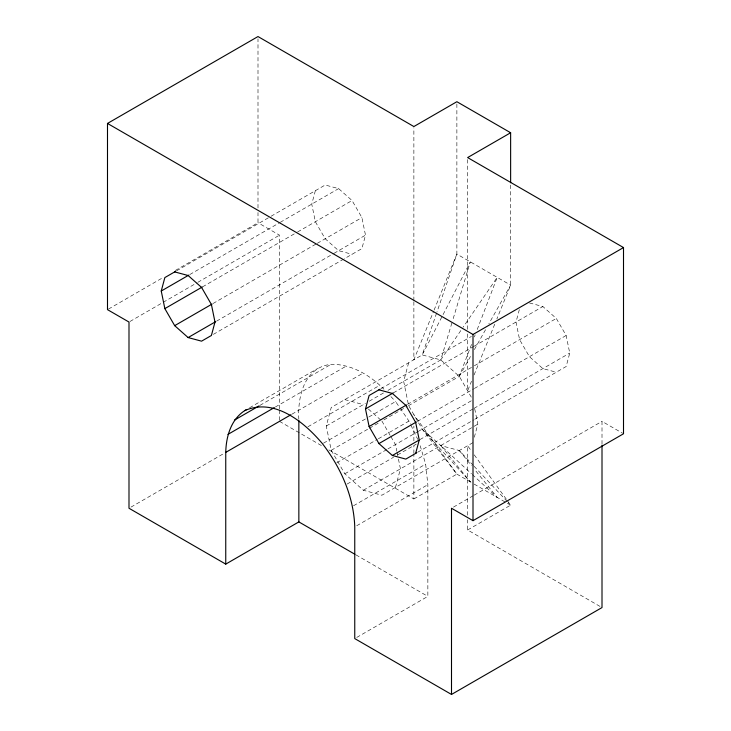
<?xml version="1.0" encoding="UTF-8"?>
<svg xmlns="http://www.w3.org/2000/svg" width="731" height="731" viewBox="0 0 731 731"><rect width="100%" height="100%" fill="white"/><g stroke="black" fill="none" stroke-linecap="round" stroke-linejoin="round"><path stroke-width="0.55" stroke-dasharray="3.65 2.74" d="M175.367 270.452L257.997 222.745L257.997 212.529M257.997 207.988L257.997 38.825M279.498 420.224L279.498 410.009M279.498 408.876L279.498 235.163L257.997 222.745M298.851 419.311C297.444 396.668 304.288 367.309 331.097 364.303C351.437 364.029 370.023 375.14 383.93 389.23M328.904 449.885L413.874 498.944L413.874 454.545M413.874 453.403L413.874 445.435M413.874 440.875L413.874 426.082M413.874 301.739L413.874 359.753L433.657 311.15M413.874 300.596L413.874 127.678M356.728 637.45L427.854 596.386L427.854 484.671L425.652 464.121L419.85 444.603M456.875 103.994L456.875 254.096L436.964 312.027M600.023 606.419L467.63 529.975L467.63 519.732M467.63 515.172L467.63 445.727L471.596 451.21M467.63 333.912L467.63 390.793L471.495 381.28M467.63 329.361L467.63 158.718M510.631 185.062L510.631 285.127L496.87 318.935M602.006 444.064L602.006 421.358L622.529 433.209M315.353 190.69L311.753 204.132L315.353 221.721L325.185 238.763L338.627 250.678L352.059 254.278M271.082 216.248L325.185 185.016L338.627 188.616L352.059 200.532L361.9 217.564L365.5 235.163L361.9 248.604L344.191 258.82M472.875 442.694L381.893 495.225L363.353 490.254L344.804 473.807L331.234 450.296L326.264 426.018L331.234 407.469L422.207 354.946L470.316 261.853L452.58 320.69M408.629 362.786L403.667 381.326L408.629 405.614L422.207 429.124L456.875 474.117L473.195 483.538M395.471 487.385L400.442 468.836L397.956 456.701M474.328 437.239L477.836 424.154L474.227 406.491M519.33 309.652L516.004 322.051L519.604 339.65L529.436 356.691L542.877 368.607L556.318 372.207M529.436 302.936L542.877 306.536L556.318 318.451L566.15 335.492L569.751 353.082L566.15 366.523L474.675 419.338M387.987 390.381L440.747 359.917L452.251 321.777M436.59 313.106L422.207 354.946L440.747 359.917L459.296 376.355L471.294 397.143M408.346 405.769L459.296 376.355L471.522 344.429M474.373 336.973L475.187 334.844M477.224 329.526L497.19 277.369L463.198 327.086M434.086 310.09L456.875 254.096L510.631 285.127L488.865 323.796M474.081 374.939L495.143 323.166M459.296 376.355L471.568 354.544M474.364 349.582L486.078 328.758M440.747 359.917L462.559 328.018M108.48 309.076L163.561 277.268M176.655 270.772L270.105 216.815M189.777 274.554L279.607 222.69M280.275 222.306L338.627 188.616M129.981 321.485L196.867 282.87M197.854 282.303L279.498 235.163M202.542 286.854L296.978 232.33M297.645 231.946L352.059 200.532M213.05 303.502L316.651 243.688M317.318 243.304L361.9 217.564M216.65 321.101L333.711 253.52M334.021 253.337L365.5 235.163M213.361 334.359L343.214 259.386M249.582 407.779L317.738 368.433M259.971 405.367L331.097 364.303M275.359 407.012L346.658 365.847M130.968 507.122L224.417 453.165M291.934 414.185L363.353 372.947M307.934 426.758L380.047 385.127M380.906 388.691L471.404 336.443M326.264 426.018L365.454 403.384M369.228 401.209L384.067 392.638M393.36 392.858L473.706 346.476M474.017 346.293L542.877 306.536M323.486 443.178L367.94 417.511M368.927 416.944L395.599 401.547L399.418 407.13M407.469 404.389L473.688 366.158M474.355 365.774L556.318 318.451M331.234 450.296L368.461 428.805M369.438 428.238L380.221 422.015M383.857 419.914L407.368 406.335M336.845 462.732L377.351 439.349M378.338 438.774L408.958 421.093L410.42 424.144M417.3 421.431L473.688 388.874M474.355 388.49L566.15 335.492M344.804 473.807L386.937 449.483M387.914 448.916L418.004 431.546M418.287 431.381L472.875 399.875M419.914 439.596L473.35 408.739M474.017 408.355L569.751 353.082M347.097 484.068L393.525 457.268M397.481 454.984L416.25 444.146M417.62 452.279L473.688 419.905M363.353 490.254L477.836 424.154M353.539 505.751L425.652 464.121M356.728 525.735L427.854 484.671M413.874 498.944L456.875 474.117L413.874 414.696M453.467 507.113L473.14 495.755M474.127 495.189L602.006 421.358M467.63 529.975L510.631 505.148L507.981 501.493M344.804 399.629L363.353 404.599M473.295 465.428L459.296 450.534L440.747 445.563L422.207 429.124L470.316 481.875L440.747 445.563L471.458 473.761M474.154 484.096L510.631 505.148L508.292 502.672M279.498 421.358L321.987 445.892M355.96 554.884L427.854 596.386M368.406 409.086L381.052 420.298M472.29 474.529L497.19 497.391L474.309 469.101M390.93 396.622L395.599 401.547M474.072 466.259L507.515 501.841M459.296 450.534L471.449 465.565M474.245 454.865L507.323 500.58M400.049 408.062L408.958 421.093M381.893 421.047L390.381 435.74M390.948 436.718L395.471 444.558L396.823 451.182M410.913 425.159L417.748 439.386M397.052 452.288L397.728 455.596"/><path stroke-width="1.1" d="M510.631 182.787L510.631 132.75L456.875 101.719L413.874 126.545L257.997 36.55L107.494 123.438L107.494 309.642L128.994 322.051L128.994 508.255L225.751 564.113L298.851 521.907L354.983 554.317M225.751 564.113L225.751 452.388C226.117 435.923 231.38 418.05 246.612 409.497M298.851 521.907L298.851 420.444M244.638 410.639C274.536 397.426 304.224 422.07 322.499 443.754C340.847 467.657 353.74 496.431 354.754 526.868L354.754 638.592L451.502 694.45L451.502 508.255L473.003 520.664L623.506 433.775L623.506 247.571L467.63 157.576L510.631 132.75M473.003 520.664L473.003 334.469L623.506 247.571M602.006 445.197L602.006 607.562L451.502 694.45M174.682 271.905L188.123 275.505L201.564 287.42L211.396 304.462L214.996 322.051L211.396 335.492L201.564 341.167L188.123 337.567L174.682 325.651L164.85 308.619L161.249 291.02L164.85 277.579L175.668 271.338M416.633 452.845L405.815 459.095L392.373 455.495L378.941 443.58L369.1 426.538L365.5 408.949L369.1 395.508L379.919 389.257M415.647 453.412L419.247 439.98L415.647 422.381L405.815 405.349L392.373 393.424L378.941 389.824M161.249 291.02L188.79 275.121M164.85 308.619L202.231 287.036M174.682 325.651L212.063 304.078M188.123 337.567L215.663 321.667M234.386 420.142L259.085 405.888M227.944 434.388L274.372 407.578M225.751 452.388L290.947 414.751M365.5 408.949L393.04 393.04M369.1 426.538L406.482 404.956M378.941 443.58L416.314 421.997M392.373 455.495L418.936 440.163M107.494 123.438L473.003 334.469"/></g></svg>
